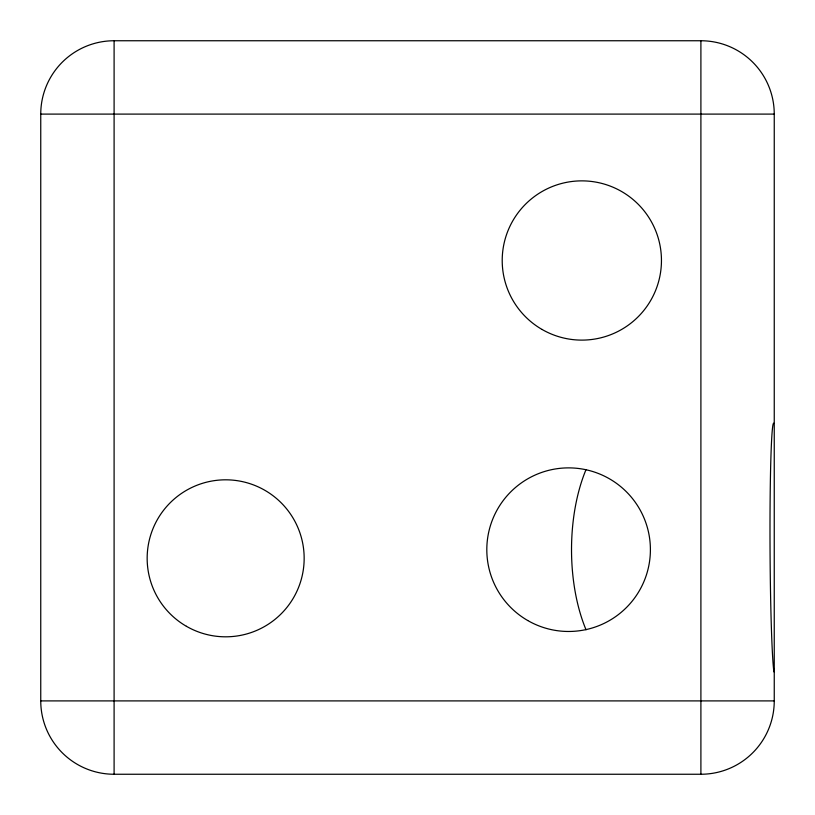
<?xml version="1.0" encoding="UTF-8"?>
<svg xmlns="http://www.w3.org/2000/svg" width="815" height="815" viewBox="0 0 815 815"><rect width="100%" height="100%" fill="white"/><g stroke="black" fill="none" stroke-linecap="round" stroke-linejoin="round"><path stroke-width="1.22" d="M114.1 40.75L700.9 40.75A73.35 73.35 0 0 1 774.25 114.1L774.25 700.9A73.35 73.35 0 0 1 700.9 774.25L114.1 774.25A73.35 73.35 0 0 1 40.75 700.9L40.75 114.1A73.35 73.35 0 0 1 114.1 40.75L114.1 774.25M40.75 114.1L774.25 114.1M40.75 700.9L774.25 700.9M700.9 40.75L700.9 774.25M773.914 671.855A126.59 4.269 89.7 0 1 769.992 528.283A126.59 4.269 89.7 0 1 773.904 423.454M586.036 629.781A125.398 62.938 -90 0 1 586.036 469.583M186.411 626.297A78.495 78.495 0 0 0 304.158 558.316A78.495 78.495 0 0 0 186.411 490.335A78.495 78.495 0 0 0 186.411 626.297M527.712 620.51A81.785 81.785 0 0 0 650.401 549.677A81.785 81.785 0 0 0 527.712 478.843A81.785 81.785 0 0 0 527.712 620.51M542.026 329.443A79.615 79.615 0 0 0 661.454 260.494A79.615 79.615 0 0 0 542.026 191.535A79.615 79.615 0 0 0 542.026 329.443"/></g></svg>
